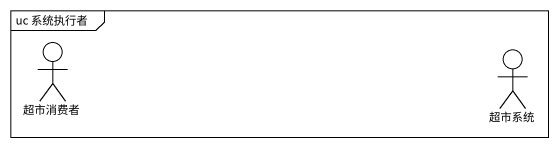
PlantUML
@startuml
mainframe uc 系统执行者
actor 超市消费者
actor 超市系统
@enduml
